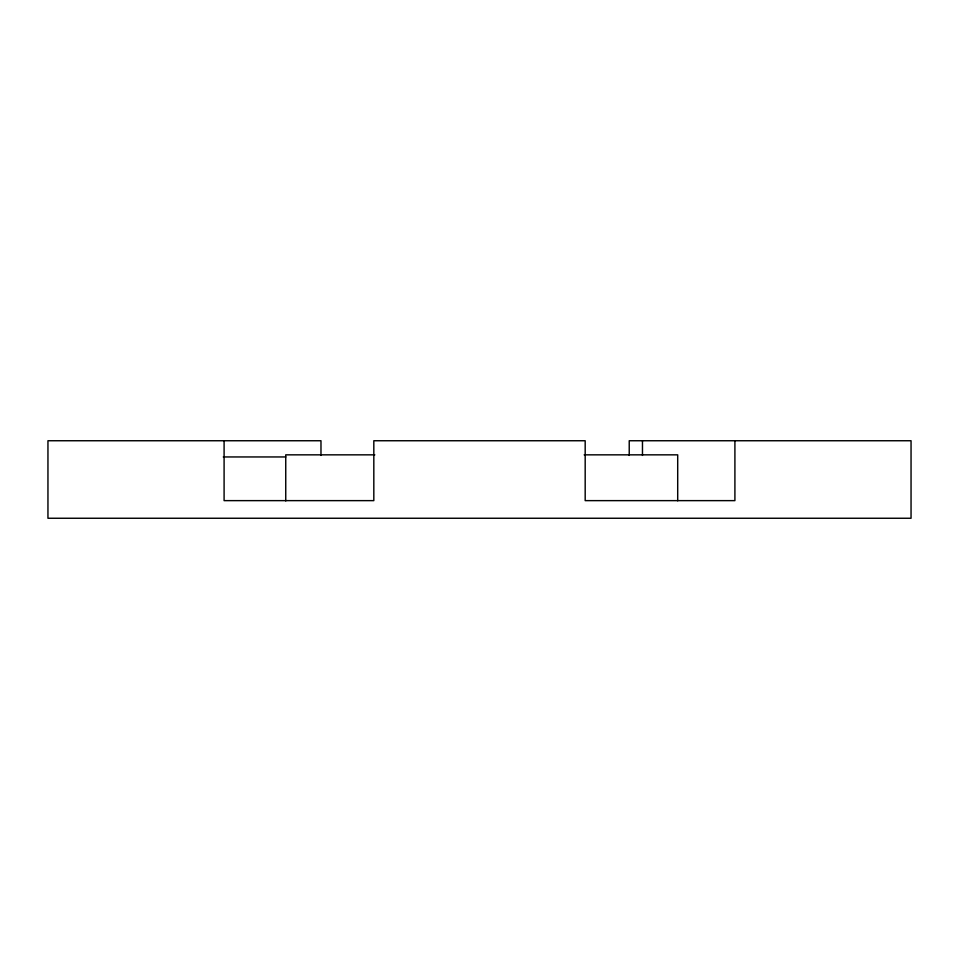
<?xml version="1.0" encoding="UTF-8"?>
<svg xmlns="http://www.w3.org/2000/svg" width="959" height="959" viewBox="0 0 959 959"><rect width="100%" height="100%" fill="white"/><g stroke="black" fill="none" stroke-linecap="round" stroke-linejoin="round"><path stroke-width="1.44" d="M374.813 454.842L285.746 454.842L285.746 500.946M584.163 454.842L677.701 454.842L677.701 500.826M223.267 456.952L285.746 456.952M734.906 440.744L734.906 500.634L585.182 500.634L585.182 440.744L373.818 440.744L373.818 500.634L224.094 500.634L224.094 440.744M642.47 440.744L642.47 455.429M629.224 455.429L629.224 440.744L911.05 440.744L911.05 518.256L47.95 518.256L47.95 440.744L320.977 440.744L320.977 455.429"/></g></svg>
